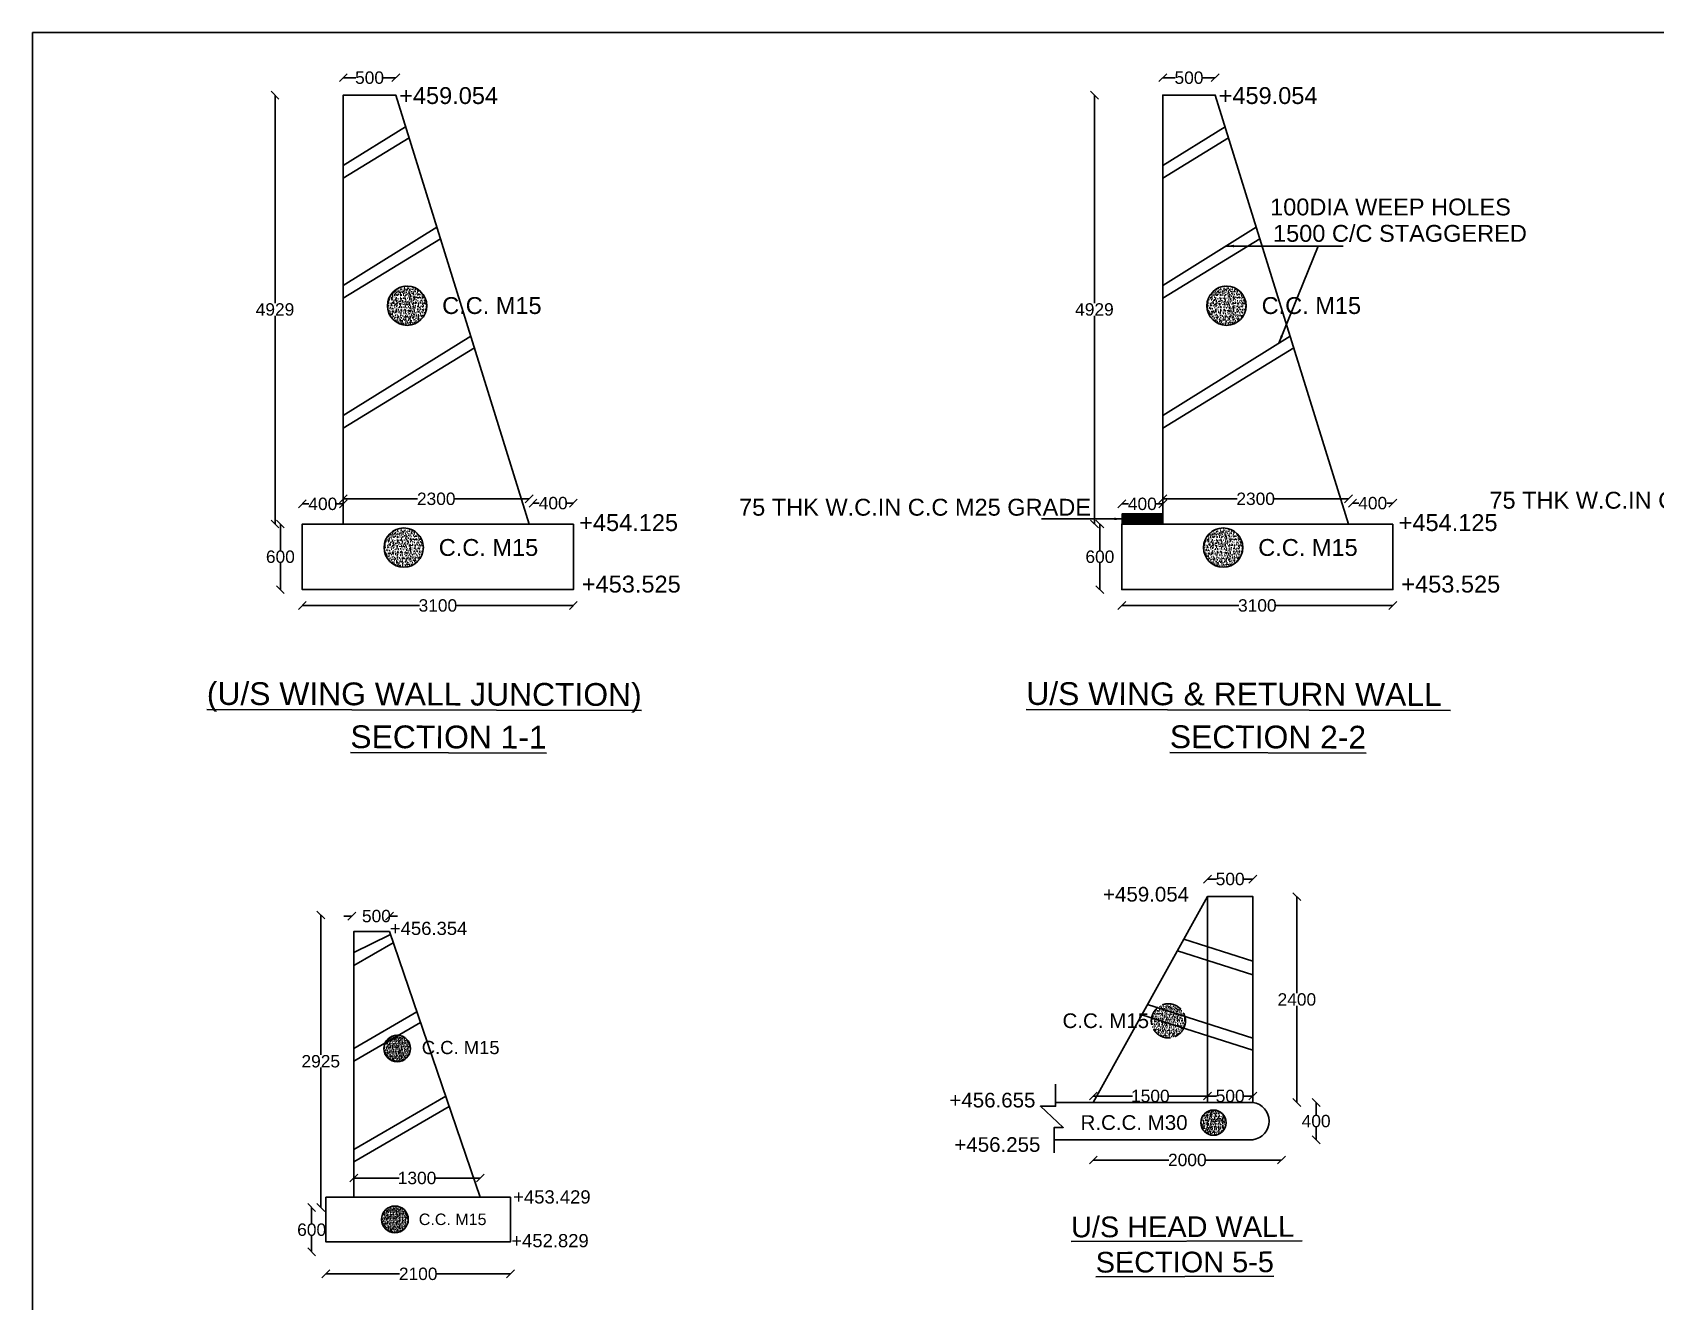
# Model space of a CAD drawing. Header units: millimetres. Extents: x 5124 to 6568637, y 2311 to 91879094.
# Drawn here: x 3634955 to 3654576, y 45946063 to 45961404 of the extents above; entities that cross this region are included whole.
import ezdxf

# ---------------------------------------------------------------- set-up
doc = ezdxf.new("R2010")
doc.units = ezdxf.units.MM
doc.header["$MEASUREMENT"] = 0
doc.linetypes.add('ACAD_ISO02W100', pattern=[15, 12, -3])
for name, color, linetype in [('DIMENSION', 7, 'Continuous'), ('DRAWING', 7, 'Continuous'), ('TEXT', 7, 'Continuous')]:
    doc.layers.add(name, color=color, linetype=linetype)
doc.styles.get("Standard").update_dxf_attribs({"font": 'arial.ttf', "height": 150})
doc.dimstyles.get("Standard").update_dxf_attribs({"dimtxt": 200, "dimasz": 110, "dimexe": 0.18, "dimexo": 0.0625, "dimgap": 0.09, "dimtad": 0, "dimtih": 1, "dimtoh": 1, "dimdec": 0, "dimzin": 0, "dimdsep": 46, "dimtxsty": 'Standard', "dimblk": 'OBLIQUE', "dimcen": 0.09, "dimse1": 1, "dimse2": 1, "dimadec": 0, "dimazin": 0, "dimtfac": 1, "dimtdec": 0, "dimtofl": 0, "dimtmove": 0, "dimatfit": 3, "dimfxl": 1, "dimtolj": 1, "dimtzin": 0, "dimarcsym": 0})

# ---------------------------------------------------------------- blocks, each defined once
blk = doc.blocks.new('_Oblique')
at = {"color": 0, "linetype": 'ByBlock', "lineweight": -2}
blk.add_line((-0.5, -0.5), (0.5, 0.5), dxfattribs=at)
blk = doc.blocks.new('*D62')
at = {"layer": 'Defpoints', "color": 0}
for p in [(3638713, 45960857), (3638713, 45960647), (3639347, 45960647)]:
    blk.add_point(p, dxfattribs=at)
at = {"layer": 'DIMENSION', "color": 0, "lineweight": -2}
for p, q in [((3638713, 45960857), (3638864, 45960857)), ((3639347, 45960857), (3639195, 45960857))]:
    blk.add_line(p, q, dxfattribs=at)
at = {"layer": 'DIMENSION', "color": 0, "lineweight": -2, "xscale": 95, "yscale": 95, "zscale": 95, "rotation": 180}
blk.add_blockref('_Oblique', (3638713, 45960857), dxfattribs=at)
at = {"layer": 'DIMENSION', "color": 0, "lineweight": -2, "xscale": 95, "yscale": 95, "zscale": 95}
blk.add_blockref('_Oblique', (3639347, 45960857), dxfattribs=at)
at = {"layer": 'DIMENSION', "color": 0, "insert": (3639030, 45960857), "char_height": 150, "attachment_point": 5}
blk.add_mtext('\\A1;500', dxfattribs=at)
blk = doc.blocks.new('*D63')
at = {"layer": 'Defpoints', "color": 0}
for p in [(3638713, 45955705), (3638217, 45955462), (3638713, 45955462)]:
    blk.add_point(p, dxfattribs=at)
at = {"layer": 'DIMENSION', "color": 0, "lineweight": -2}
for p, q in [((3638217, 45955705), (3638297, 45955705)), ((3638713, 45955705), (3638634, 45955705))]:
    blk.add_line(p, q, dxfattribs=at)
at = {"layer": 'DIMENSION', "color": 0, "lineweight": -2, "xscale": 95, "yscale": 95, "zscale": 95, "rotation": 180}
blk.add_blockref('_Oblique', (3638217, 45955705), dxfattribs=at)
at = {"layer": 'DIMENSION', "color": 0, "lineweight": -2, "xscale": 95, "yscale": 95, "zscale": 95}
blk.add_blockref('_Oblique', (3638713, 45955705), dxfattribs=at)
at = {"layer": 'DIMENSION', "color": 0, "insert": (3638465, 45955705), "char_height": 150, "attachment_point": 5}
blk.add_mtext('\\A1;400', dxfattribs=at)
blk = doc.blocks.new('*D64')
at = {"layer": 'Defpoints', "color": 0}
for p in [(3640959, 45955766), (3638713, 45955462), (3640959, 45955462)]:
    blk.add_point(p, dxfattribs=at)
at = {"layer": 'DIMENSION', "color": 0, "lineweight": -2}
for p, q in [((3638713, 45955766), (3639611, 45955766)), ((3640959, 45955766), (3640061, 45955766))]:
    blk.add_line(p, q, dxfattribs=at)
at = {"layer": 'DIMENSION', "color": 0, "lineweight": -2, "xscale": 95, "yscale": 95, "zscale": 95, "rotation": 180}
blk.add_blockref('_Oblique', (3638713, 45955766), dxfattribs=at)
at = {"layer": 'DIMENSION', "color": 0, "lineweight": -2, "xscale": 95, "yscale": 95, "zscale": 95}
blk.add_blockref('_Oblique', (3640959, 45955766), dxfattribs=at)
at = {"layer": 'DIMENSION', "color": 0, "insert": (3639836, 45955766), "char_height": 150, "attachment_point": 5}
blk.add_mtext('\\A1;2300', dxfattribs=at)
blk = doc.blocks.new('*D65')
at = {"layer": 'Defpoints', "color": 0}
for p in [(3641494, 45955714), (3641006, 45955462), (3641494, 45955462)]:
    blk.add_point(p, dxfattribs=at)
at = {"layer": 'DIMENSION', "color": 0, "lineweight": -2}
for p, q in [((3641006, 45955714), (3641082, 45955714)), ((3641494, 45955714), (3641419, 45955714))]:
    blk.add_line(p, q, dxfattribs=at)
at = {"layer": 'DIMENSION', "color": 0, "lineweight": -2, "xscale": 95, "yscale": 95, "zscale": 95, "rotation": 180}
blk.add_blockref('_Oblique', (3641006, 45955714), dxfattribs=at)
at = {"layer": 'DIMENSION', "color": 0, "lineweight": -2, "xscale": 95, "yscale": 95, "zscale": 95}
blk.add_blockref('_Oblique', (3641494, 45955714), dxfattribs=at)
at = {"layer": 'DIMENSION', "color": 0, "insert": (3641250, 45955714), "char_height": 150, "attachment_point": 5}
blk.add_mtext('\\A1;400', dxfattribs=at)
blk = doc.blocks.new('*D66')
at = {"layer": 'Defpoints', "color": 0}
for p in [(3638217, 45955462), (3637952, 45954669), (3638217, 45954669)]:
    blk.add_point(p, dxfattribs=at)
at = {"layer": 'DIMENSION', "color": 0, "lineweight": -2}
for p, q in [((3637952, 45955462), (3637952, 45955142)), ((3637952, 45954669), (3637952, 45954989))]:
    blk.add_line(p, q, dxfattribs=at)
at = {"layer": 'DIMENSION', "color": 0, "lineweight": -2, "xscale": 95, "yscale": 95, "zscale": 95}
for p, rotation in [((3637952, 45955462), 90), ((3637952, 45954669), 270)]:
    blk.add_blockref('_Oblique', p, dxfattribs=dict(at, rotation=rotation))
at = {"layer": 'DIMENSION', "color": 0, "insert": (3637952, 45955066), "char_height": 150, "attachment_point": 5}
blk.add_mtext('\\A1;600', dxfattribs=at)
blk = doc.blocks.new('*D67')
at = {"layer": 'Defpoints', "color": 0}
for p in [(3638217, 45954669), (3641494, 45954669), (3638217, 45954477)]:
    blk.add_point(p, dxfattribs=at)
at = {"layer": 'DIMENSION', "color": 0, "lineweight": -2}
for p, q in [((3638217, 45954477), (3639632, 45954477)), ((3641494, 45954477), (3640079, 45954477))]:
    blk.add_line(p, q, dxfattribs=at)
at = {"layer": 'DIMENSION', "color": 0, "lineweight": -2, "xscale": 95, "yscale": 95, "zscale": 95, "rotation": 180}
blk.add_blockref('_Oblique', (3638217, 45954477), dxfattribs=at)
at = {"layer": 'DIMENSION', "color": 0, "lineweight": -2, "xscale": 95, "yscale": 95, "zscale": 95}
blk.add_blockref('_Oblique', (3641494, 45954477), dxfattribs=at)
at = {"layer": 'DIMENSION', "color": 0, "insert": (3639856, 45954477), "char_height": 150, "attachment_point": 5}
blk.add_mtext('\\A1;3100', dxfattribs=at)
blk = doc.blocks.new('*D68')
at = {"layer": 'Defpoints', "color": 0}
for p in [(3637887, 45960647), (3638713, 45960647), (3638217, 45955462)]:
    blk.add_point(p, dxfattribs=at)
at = {"layer": 'DRAWING', "color": 0, "lineweight": -2}
for p, q in [((3637887, 45960647), (3637887, 45958131)), ((3637887, 45955462), (3637887, 45957978))]:
    blk.add_line(p, q, dxfattribs=at)
at = {"layer": 'DRAWING', "color": 0, "lineweight": -2, "xscale": 95, "yscale": 95, "zscale": 95}
for p, rotation in [((3637887, 45960647), 90), ((3637887, 45955462), 270)]:
    blk.add_blockref('_Oblique', p, dxfattribs=dict(at, rotation=rotation))
at = {"layer": 'DRAWING', "color": 0, "insert": (3637887, 45958055), "char_height": 150, "attachment_point": 5}
blk.add_mtext('\\A1;4929', dxfattribs=at)
blk = doc.blocks.new('*D70')
at = {"layer": 'Defpoints', "color": 0}
for p in [(3648620, 45960857), (3648620, 45960647), (3649253, 45960647)]:
    blk.add_point(p, dxfattribs=at)
at = {"layer": 'DIMENSION', "color": 0, "lineweight": -2}
for p, q in [((3648620, 45960857), (3648771, 45960857)), ((3649253, 45960857), (3649102, 45960857))]:
    blk.add_line(p, q, dxfattribs=at)
at = {"layer": 'DIMENSION', "color": 0, "lineweight": -2, "xscale": 95, "yscale": 95, "zscale": 95, "rotation": 180}
blk.add_blockref('_Oblique', (3648620, 45960857), dxfattribs=at)
at = {"layer": 'DIMENSION', "color": 0, "lineweight": -2, "xscale": 95, "yscale": 95, "zscale": 95}
blk.add_blockref('_Oblique', (3649253, 45960857), dxfattribs=at)
at = {"layer": 'DIMENSION', "color": 0, "insert": (3648936, 45960857), "char_height": 150, "attachment_point": 5}
blk.add_mtext('\\A1;500', dxfattribs=at)
blk = doc.blocks.new('*D71')
at = {"layer": 'Defpoints', "color": 0}
for p in [(3648620, 45955705), (3648124, 45955462), (3648620, 45955462)]:
    blk.add_point(p, dxfattribs=at)
at = {"layer": 'DIMENSION', "color": 0, "lineweight": -2}
for p, q in [((3648124, 45955705), (3648203, 45955705)), ((3648620, 45955705), (3648540, 45955705))]:
    blk.add_line(p, q, dxfattribs=at)
at = {"layer": 'DIMENSION', "color": 0, "lineweight": -2, "xscale": 95, "yscale": 95, "zscale": 95, "rotation": 180}
blk.add_blockref('_Oblique', (3648124, 45955705), dxfattribs=at)
at = {"layer": 'DIMENSION', "color": 0, "lineweight": -2, "xscale": 95, "yscale": 95, "zscale": 95}
blk.add_blockref('_Oblique', (3648620, 45955705), dxfattribs=at)
at = {"layer": 'DIMENSION', "color": 0, "insert": (3648372, 45955705), "char_height": 150, "attachment_point": 5}
blk.add_mtext('\\A1;400', dxfattribs=at)
blk = doc.blocks.new('*D72')
at = {"layer": 'Defpoints', "color": 0}
for p in [(3650865, 45955766), (3648620, 45955462), (3650865, 45955462)]:
    blk.add_point(p, dxfattribs=at)
at = {"layer": 'DIMENSION', "color": 0, "lineweight": -2}
for p, q in [((3648620, 45955766), (3649517, 45955766)), ((3650865, 45955766), (3649968, 45955766))]:
    blk.add_line(p, q, dxfattribs=at)
at = {"layer": 'DIMENSION', "color": 0, "lineweight": -2, "xscale": 95, "yscale": 95, "zscale": 95, "rotation": 180}
blk.add_blockref('_Oblique', (3648620, 45955766), dxfattribs=at)
at = {"layer": 'DIMENSION', "color": 0, "lineweight": -2, "xscale": 95, "yscale": 95, "zscale": 95}
blk.add_blockref('_Oblique', (3650865, 45955766), dxfattribs=at)
at = {"layer": 'DIMENSION', "color": 0, "insert": (3649742, 45955766), "char_height": 150, "attachment_point": 5}
blk.add_mtext('\\A1;2300', dxfattribs=at)
blk = doc.blocks.new('*D73')
at = {"layer": 'Defpoints', "color": 0}
for p in [(3651401, 45955714), (3650913, 45955462), (3651401, 45955462)]:
    blk.add_point(p, dxfattribs=at)
at = {"layer": 'DIMENSION', "color": 0, "lineweight": -2}
for p, q in [((3650913, 45955714), (3650988, 45955714)), ((3651401, 45955714), (3651326, 45955714))]:
    blk.add_line(p, q, dxfattribs=at)
at = {"layer": 'DIMENSION', "color": 0, "lineweight": -2, "xscale": 95, "yscale": 95, "zscale": 95, "rotation": 180}
blk.add_blockref('_Oblique', (3650913, 45955714), dxfattribs=at)
at = {"layer": 'DIMENSION', "color": 0, "lineweight": -2, "xscale": 95, "yscale": 95, "zscale": 95}
blk.add_blockref('_Oblique', (3651401, 45955714), dxfattribs=at)
at = {"layer": 'DIMENSION', "color": 0, "insert": (3651157, 45955714), "char_height": 150, "attachment_point": 5}
blk.add_mtext('\\A1;400', dxfattribs=at)
blk = doc.blocks.new('*D74')
at = {"layer": 'Defpoints', "color": 0}
for p in [(3648124, 45955462), (3647859, 45954669), (3648124, 45954669)]:
    blk.add_point(p, dxfattribs=at)
at = {"layer": 'DIMENSION', "color": 0, "lineweight": -2}
for p, q in [((3647859, 45955462), (3647859, 45955142)), ((3647859, 45954669), (3647859, 45954989))]:
    blk.add_line(p, q, dxfattribs=at)
at = {"layer": 'DIMENSION', "color": 0, "lineweight": -2, "xscale": 95, "yscale": 95, "zscale": 95}
for p, rotation in [((3647859, 45955462), 90), ((3647859, 45954669), 270)]:
    blk.add_blockref('_Oblique', p, dxfattribs=dict(at, rotation=rotation))
at = {"layer": 'DIMENSION', "color": 0, "insert": (3647859, 45955066), "char_height": 150, "attachment_point": 5}
blk.add_mtext('\\A1;600', dxfattribs=at)
blk = doc.blocks.new('*D75')
at = {"layer": 'Defpoints', "color": 0}
for p in [(3648124, 45954669), (3651401, 45954669), (3648124, 45954477)]:
    blk.add_point(p, dxfattribs=at)
at = {"layer": 'DIMENSION', "color": 0, "lineweight": -2}
for p, q in [((3648124, 45954477), (3649539, 45954477)), ((3651401, 45954477), (3649986, 45954477))]:
    blk.add_line(p, q, dxfattribs=at)
at = {"layer": 'DIMENSION', "color": 0, "lineweight": -2, "xscale": 95, "yscale": 95, "zscale": 95, "rotation": 180}
blk.add_blockref('_Oblique', (3648124, 45954477), dxfattribs=at)
at = {"layer": 'DIMENSION', "color": 0, "lineweight": -2, "xscale": 95, "yscale": 95, "zscale": 95}
blk.add_blockref('_Oblique', (3651401, 45954477), dxfattribs=at)
at = {"layer": 'DIMENSION', "color": 0, "insert": (3649762, 45954477), "char_height": 150, "attachment_point": 5}
blk.add_mtext('\\A1;3100', dxfattribs=at)
blk = doc.blocks.new('*D69')
at = {"layer": 'Defpoints', "color": 0}
for p in [(3647793, 45960647), (3648620, 45960647), (3648124, 45955462)]:
    blk.add_point(p, dxfattribs=at)
at = {"layer": 'DRAWING', "color": 0, "lineweight": -2}
for p, q in [((3647793, 45960647), (3647793, 45958131)), ((3647793, 45955462), (3647793, 45957978))]:
    blk.add_line(p, q, dxfattribs=at)
at = {"layer": 'DRAWING', "color": 0, "lineweight": -2, "xscale": 95, "yscale": 95, "zscale": 95}
for p, rotation in [((3647793, 45960647), 90), ((3647793, 45955462), 270)]:
    blk.add_blockref('_Oblique', p, dxfattribs=dict(at, rotation=rotation))
at = {"layer": 'DRAWING', "color": 0, "insert": (3647793, 45958055), "char_height": 150, "attachment_point": 5}
blk.add_mtext('\\A1;4929', dxfattribs=at)
blk = doc.blocks.new('*D84')
at = {"layer": 'Defpoints', "color": 0}
for p in [(3638839, 45947556), (3638839, 45947203), (3640369, 45947203)]:
    blk.add_point(p, dxfattribs=at)
at = {"layer": 'DIMENSION', "color": 0, "lineweight": -2}
for p, q in [((3638839, 45947556), (3639387, 45947556)), ((3640369, 45947556), (3639821, 45947556))]:
    blk.add_line(p, q, dxfattribs=at)
at = {"layer": 'DIMENSION', "color": 0, "lineweight": -2, "xscale": 95, "yscale": 95, "zscale": 95, "rotation": 180}
blk.add_blockref('_Oblique', (3638839, 45947556), dxfattribs=at)
at = {"layer": 'DIMENSION', "color": 0, "lineweight": -2, "xscale": 95, "yscale": 95, "zscale": 95}
blk.add_blockref('_Oblique', (3640369, 45947556), dxfattribs=at)
at = {"layer": 'DIMENSION', "color": 0, "insert": (3639604, 45947556), "char_height": 150, "attachment_point": 5}
blk.add_mtext('\\A1;1300', dxfattribs=at)
blk = doc.blocks.new('*D85')
at = {"layer": 'Defpoints', "color": 0}
for p in [(3638502, 45947199), (3638330, 45946663), (3638502, 45946663)]:
    blk.add_point(p, dxfattribs=at)
at = {"layer": 'DIMENSION', "color": 0, "lineweight": -2}
for p, q in [((3638330, 45947199), (3638330, 45947008)), ((3638330, 45946663), (3638330, 45946855))]:
    blk.add_line(p, q, dxfattribs=at)
at = {"layer": 'DIMENSION', "color": 0, "lineweight": -2, "xscale": 95, "yscale": 95, "zscale": 95}
for p, rotation in [((3638330, 45947199), 90), ((3638330, 45946663), 270)]:
    blk.add_blockref('_Oblique', p, dxfattribs=dict(at, rotation=rotation))
at = {"layer": 'DIMENSION', "color": 0, "insert": (3638330, 45946931), "char_height": 150, "attachment_point": 5}
blk.add_mtext('\\A1;600', dxfattribs=at)
blk = doc.blocks.new('*D86')
at = {"layer": 'Defpoints', "color": 0}
for p in [(3638502, 45946663), (3640734, 45946663), (3638502, 45946397)]:
    blk.add_point(p, dxfattribs=at)
at = {"layer": 'DIMENSION', "color": 0, "lineweight": -2}
for p, q in [((3638502, 45946397), (3639393, 45946397)), ((3640734, 45946397), (3639843, 45946397))]:
    blk.add_line(p, q, dxfattribs=at)
at = {"layer": 'DIMENSION', "color": 0, "lineweight": -2, "xscale": 95, "yscale": 95, "zscale": 95, "rotation": 180}
blk.add_blockref('_Oblique', (3638502, 45946397), dxfattribs=at)
at = {"layer": 'DIMENSION', "color": 0, "lineweight": -2, "xscale": 95, "yscale": 95, "zscale": 95}
blk.add_blockref('_Oblique', (3640734, 45946397), dxfattribs=at)
at = {"layer": 'DIMENSION', "color": 0, "insert": (3639618, 45946397), "char_height": 150, "attachment_point": 5}
blk.add_mtext('\\A1;2100', dxfattribs=at)
blk = doc.blocks.new('*D87')
at = {"layer": 'Defpoints', "color": 0}
for p in [(3638440, 45950735), (3638839, 45950735), (3638502, 45947199)]:
    blk.add_point(p, dxfattribs=at)
at = {"layer": 'DIMENSION', "color": 0, "lineweight": -2}
for p, q in [((3638440, 45950735), (3638440, 45949044)), ((3638440, 45947199), (3638440, 45948891))]:
    blk.add_line(p, q, dxfattribs=at)
at = {"layer": 'DIMENSION', "color": 0, "lineweight": -2, "xscale": 95, "yscale": 95, "zscale": 95}
for p, rotation in [((3638440, 45950735), 90), ((3638440, 45947199), 270)]:
    blk.add_blockref('_Oblique', p, dxfattribs=dict(at, rotation=rotation))
at = {"layer": 'DIMENSION', "color": 0, "insert": (3638440, 45948967), "char_height": 150, "attachment_point": 5}
blk.add_mtext('\\A1;2925', dxfattribs=at)
blk = doc.blocks.new('*D88')
at = {"layer": 'Defpoints', "color": 0}
for p in [(3638815, 45950735), (3638815, 45950722), (3639271, 45950735)]:
    blk.add_point(p, dxfattribs=at)
at = {"layer": 'DIMENSION', "color": 0, "lineweight": -2}
for p, q in [((3638815, 45950722), (3638720, 45950722)), ((3639271, 45950722), (3639366, 45950722))]:
    blk.add_line(p, q, dxfattribs=at)
at = {"layer": 'DIMENSION', "color": 0, "lineweight": -2, "xscale": 95, "yscale": 95, "zscale": 95}
blk.add_blockref('_Oblique', (3638815, 45950722), dxfattribs=at)
at = {"layer": 'DIMENSION', "color": 0, "lineweight": -2, "xscale": 95, "yscale": 95, "zscale": 95, "rotation": 180}
blk.add_blockref('_Oblique', (3639271, 45950722), dxfattribs=at)
at = {"layer": 'DIMENSION', "color": 0, "insert": (3639113, 45950722), "char_height": 150, "attachment_point": 5}
blk.add_mtext('\\A1;500', dxfattribs=at)
blk = doc.blocks.new('*D89')
at = {"layer": 'Defpoints', "color": 0}
for p in [(3649159, 45948470), (3649708, 45948547), (3649708, 45948470)]:
    blk.add_point(p, dxfattribs=at)
at = {"layer": 'DIMENSION', "color": 0, "lineweight": -2}
for p, q in [((3649159, 45948547), (3649268, 45948547)), ((3649708, 45948547), (3649599, 45948547))]:
    blk.add_line(p, q, dxfattribs=at)
at = {"layer": 'DIMENSION', "color": 0, "lineweight": -2, "xscale": 95, "yscale": 95, "zscale": 95, "rotation": 180}
blk.add_blockref('_Oblique', (3649159, 45948547), dxfattribs=at)
at = {"layer": 'DIMENSION', "color": 0, "lineweight": -2, "xscale": 95, "yscale": 95, "zscale": 95}
blk.add_blockref('_Oblique', (3649708, 45948547), dxfattribs=at)
at = {"layer": 'DIMENSION', "color": 0, "insert": (3649434, 45948547), "char_height": 150, "attachment_point": 5}
blk.add_mtext('\\A1;500', dxfattribs=at)
blk = doc.blocks.new('*D90')
at = {"layer": 'Defpoints', "color": 0}
for p in [(3647779, 45948470), (3650054, 45948470), (3650054, 45947774)]:
    blk.add_point(p, dxfattribs=at)
at = {"layer": 'DIMENSION', "color": 0, "lineweight": -2}
for p, q in [((3647779, 45947774), (3648691, 45947774)), ((3650054, 45947774), (3649141, 45947774))]:
    blk.add_line(p, q, dxfattribs=at)
at = {"layer": 'DIMENSION', "color": 0, "lineweight": -2, "xscale": 95, "yscale": 95, "zscale": 95, "rotation": 180}
blk.add_blockref('_Oblique', (3647779, 45947774), dxfattribs=at)
at = {"layer": 'DIMENSION', "color": 0, "lineweight": -2, "xscale": 95, "yscale": 95, "zscale": 95}
blk.add_blockref('_Oblique', (3650054, 45947774), dxfattribs=at)
at = {"layer": 'DIMENSION', "color": 0, "insert": (3648916, 45947774), "char_height": 150, "attachment_point": 5}
blk.add_mtext('\\A1;2000', dxfattribs=at)
blk = doc.blocks.new('*D91')
at = {"layer": 'Defpoints', "color": 0}
for p in [(3650054, 45948470), (3650054, 45948019), (3650473, 45948019)]:
    blk.add_point(p, dxfattribs=at)
at = {"layer": 'DIMENSION', "color": 0, "lineweight": -2}
for p, q in [((3650473, 45948470), (3650473, 45948321)), ((3650473, 45948019), (3650473, 45948168))]:
    blk.add_line(p, q, dxfattribs=at)
at = {"layer": 'DIMENSION', "color": 0, "lineweight": -2, "xscale": 95, "yscale": 95, "zscale": 95}
for p, rotation in [((3650473, 45948470), 90), ((3650473, 45948019), 270)]:
    blk.add_blockref('_Oblique', p, dxfattribs=dict(at, rotation=rotation))
at = {"layer": 'DIMENSION', "color": 0, "insert": (3650473, 45948244), "char_height": 150, "attachment_point": 5}
blk.add_mtext('\\A1;400', dxfattribs=at)
blk = doc.blocks.new('*D92')
at = {"layer": 'Defpoints', "color": 0}
for p in [(3649708, 45950958), (3650240, 45950958), (3650054, 45948470)]:
    blk.add_point(p, dxfattribs=at)
at = {"layer": 'DIMENSION', "color": 0, "lineweight": -2}
for p, q in [((3650240, 45950958), (3650240, 45949791)), ((3650240, 45948470), (3650240, 45949637))]:
    blk.add_line(p, q, dxfattribs=at)
at = {"layer": 'DIMENSION', "color": 0, "lineweight": -2, "xscale": 95, "yscale": 95, "zscale": 95}
for p, rotation in [((3650240, 45950958), 90), ((3650240, 45948470), 270)]:
    blk.add_blockref('_Oblique', p, dxfattribs=dict(at, rotation=rotation))
at = {"layer": 'DIMENSION', "color": 0, "insert": (3650240, 45949714), "char_height": 150, "attachment_point": 5}
blk.add_mtext('\\A1;2400', dxfattribs=at)
blk = doc.blocks.new('*D93')
at = {"layer": 'Defpoints', "color": 0}
for p in [(3649159, 45951170), (3649159, 45950958), (3649708, 45950958)]:
    blk.add_point(p, dxfattribs=at)
at = {"layer": 'DIMENSION', "color": 0, "lineweight": -2}
for p, q in [((3649159, 45951170), (3649268, 45951170)), ((3649708, 45951170), (3649599, 45951170))]:
    blk.add_line(p, q, dxfattribs=at)
at = {"layer": 'DIMENSION', "color": 0, "lineweight": -2, "xscale": 95, "yscale": 95, "zscale": 95, "rotation": 180}
blk.add_blockref('_Oblique', (3649159, 45951170), dxfattribs=at)
at = {"layer": 'DIMENSION', "color": 0, "lineweight": -2, "xscale": 95, "yscale": 95, "zscale": 95}
blk.add_blockref('_Oblique', (3649708, 45951170), dxfattribs=at)
at = {"layer": 'DIMENSION', "color": 0, "insert": (3649434, 45951170), "char_height": 150, "attachment_point": 5}
blk.add_mtext('\\A1;500', dxfattribs=at)
blk = doc.blocks.new('*D94')
at = {"layer": 'Defpoints', "color": 0}
for p in [(3647779, 45948470), (3649159, 45948547), (3649159, 45948470)]:
    blk.add_point(p, dxfattribs=at)
at = {"layer": 'DRAWING', "color": 0, "lineweight": -2}
for p, q in [((3647779, 45948547), (3648252, 45948547)), ((3649159, 45948547), (3648686, 45948547))]:
    blk.add_line(p, q, dxfattribs=at)
at = {"layer": 'DRAWING', "color": 0, "lineweight": -2, "xscale": 95, "yscale": 95, "zscale": 95, "rotation": 180}
blk.add_blockref('_Oblique', (3647779, 45948547), dxfattribs=at)
at = {"layer": 'DRAWING', "color": 0, "lineweight": -2, "xscale": 95, "yscale": 95, "zscale": 95}
blk.add_blockref('_Oblique', (3649159, 45948547), dxfattribs=at)
at = {"layer": 'DRAWING', "color": 0, "insert": (3648469, 45948547), "char_height": 150, "attachment_point": 5}
blk.add_mtext('\\A1;1500', dxfattribs=at)

msp = doc.modelspace()

# ---------------------------------------------------------------- hatches: boundary and pattern name
at = {"layer": 'DRAWING'}
h = msp.add_hatch(dxfattribs=at)
h.set_pattern_fill('AR-CONC,_O', color=256, scale=10.190159)
h.set_pattern_definition([(130, (7139563.56, -876596.283), (-73.08995392, -6.39454241), [7.64261934, -84.06881275]), (185, (7139563.56, -876596.28), (14.13898168, 76.64957532), [6.11409547, -67.2550502]), (79.5486, (7139557.47, -876596.816), (-58.95102653, 70.25498638), [6.49522679, -71.44749688]), (133.8158, (7139563.56, -876575.9), (-108.75356107, -16.86665094), [11.463929, -126.10321913]), (83.3644, (7139554.5, -876577.31), (-95.24361695, 99.26416108), [9.74284048, -107.1712282]), (188.8158, (7139563.56, -876575.9), (-95.24353946, 99.26423547), [9.1711432, -100.8825753]), (159, (7139553.37, -876581), (-60.82577842, -41.02750561), [7.64261934, -84.06881275]), (214, (7139553.37, -876581), (-24.79421949, 73.89394346), [6.11409547, -67.2550502]), (108.5486, (7139548.3, -876584.42), (-85.62002283, 32.86637083), [6.49522679, -71.44749688]), (142.5, (7139563.56, -876596.283), (-1.239108606, 33.922413411), [0, -66.439837473, 0, -68.274066115, 0, -67.50980418]), (172.5, (7139563.56, -876596.283), (-26.807204466, 40.191181035), [0, -38.926407844, 0, -64.911313605, 0, -25.730151782]), (212.5, (7139586.285, -876596.283), (-54.397355673, -2.29837732), [0, -25.475397804, 0, -79.48324115, 0, -105.46814691]), (222.5, (7139596.475, -876596.283), (-59.42759863, 10.20085699), [0, -33.118017145, 0, -52.78502425, 0, -74.897669544])])
h.paths.add_polyline_path([(3639246.3, 45958101.3, 1), (3639721.2, 45958101.3, 1)])
h = msp.add_hatch(dxfattribs=at)
h.set_pattern_fill('AR-CONC,_O', color=256, scale=10.190159)
h.set_pattern_definition([(130, (7149470.2, -876596.283), (-73.08995392, -6.39454241), [7.64261934, -84.06881275]), (185, (7149470.2, -876596.28), (14.13898168, 76.64957532), [6.11409547, -67.2550502]), (79.5486, (7149464.11, -876596.816), (-58.95102653, 70.25498638), [6.49522679, -71.44749688]), (133.8158, (7149470.2, -876575.9), (-108.75356107, -16.86665094), [11.463929, -126.10321913]), (83.3644, (7149461.14, -876577.31), (-95.24361695, 99.26416108), [9.74284048, -107.1712282]), (188.8158, (7149470.2, -876575.9), (-95.24353946, 99.26423547), [9.1711432, -100.8825753]), (159, (7149460.01, -876581), (-60.82577842, -41.02750561), [7.64261934, -84.06881275]), (214, (7149460.01, -876581), (-24.79421949, 73.89394346), [6.11409547, -67.2550502]), (108.5486, (7149454.944, -876584.42), (-85.62002283, 32.86637083), [6.49522679, -71.44749688]), (142.5, (7149470.203, -876596.283), (-1.239108606, 33.922413411), [0, -66.439837473, 0, -68.274066115, 0, -67.50980418]), (172.5, (7149470.203, -876596.283), (-26.807204466, 40.191181035), [0, -38.926407844, 0, -64.911313605, 0, -25.730151782]), (212.5, (7149492.927, -876596.283), (-54.397355673, -2.29837732), [0, -25.475397804, 0, -79.48324115, 0, -105.46814691]), (222.5, (7149503.117, -876596.283), (-59.42759863, 10.20085699), [0, -33.118017145, 0, -52.78502425, 0, -74.897669544])])
h.paths.add_polyline_path([(3649153, 45958101.3, 1), (3649627.9, 45958101.3, 1)])
h = msp.add_hatch(dxfattribs=at)
h.set_pattern_fill('ANSI31', color=256, style=0)
h.set_pattern_definition([(45, (0, 0), (-0.08838834764832, 0.08838834764832), [])])
h.paths.add_polyline_path([(3648619.6, 45955586), (3648128.5, 45955586), (3648128.5, 45955462.1), (3648619.6, 45955462.1)])
h = msp.add_hatch(dxfattribs=at)
h.set_pattern_fill('AR-CONC,_O', color=256, scale=10.190159)
h.set_pattern_definition([(130, (7139522.64, -879520.56), (-73.08995392, -6.39454241), [7.64261934, -84.06881275]), (185, (7139522.64, -879520.56), (14.13898168, 76.64957532), [6.11409547, -67.2550502]), (79.5486, (7139516.55, -879521.095), (-58.95102653, 70.25498638), [6.49522679, -71.44749688]), (133.8158, (7139522.64, -879500.18), (-108.75356107, -16.86665094), [11.463929, -126.10321913]), (83.3644, (7139513.58, -879501.59), (-95.24361695, 99.26416108), [9.74284048, -107.1712282]), (188.8158, (7139522.64, -879500.18), (-95.24353946, 99.26423547), [9.1711432, -100.8825753]), (159, (7139512.45, -879505.28), (-60.82577842, -41.02750561), [7.64261934, -84.06881275]), (214, (7139512.45, -879505.28), (-24.79421949, 73.89394346), [6.11409547, -67.2550502]), (108.5486, (7139507.38, -879508.696), (-85.62002283, 32.86637083), [6.49522679, -71.44749688]), (142.5, (7139522.64, -879520.563), (-1.239108606, 33.922413411), [0, -66.439837473, 0, -68.274066115, 0, -67.50980418]), (172.5, (7139522.64, -879520.563), (-26.807204466, 40.191181035), [0, -38.926407844, 0, -64.911313605, 0, -25.730151782]), (212.5, (7139545.363, -879520.563), (-54.397355673, -2.29837732), [0, -25.475397804, 0, -79.48324115, 0, -105.46814691]), (222.5, (7139555.553, -879520.563), (-59.42759863, 10.20085699), [0, -33.118017145, 0, -52.78502425, 0, -74.897669544])])
h.paths.add_polyline_path([(3639205.4, 45955177, 1), (3639680.3, 45955177, 1)])
h = msp.add_hatch(dxfattribs=at)
h.set_pattern_fill('AR-CONC,_O', color=256, scale=10.190159)
h.set_pattern_definition([(130, (7149429.28, -879520.56), (-73.08995392, -6.39454241), [7.64261934, -84.06881275]), (185, (7149429.28, -879520.56), (14.13898168, 76.64957532), [6.11409547, -67.2550502]), (79.5486, (7149423.19, -879521.095), (-58.95102653, 70.25498638), [6.49522679, -71.44749688]), (133.8158, (7149429.28, -879500.18), (-108.75356107, -16.86665094), [11.463929, -126.10321913]), (83.3644, (7149420.22, -879501.59), (-95.24361695, 99.26416108), [9.74284048, -107.1712282]), (188.8158, (7149429.28, -879500.18), (-95.24353946, 99.26423547), [9.1711432, -100.8825753]), (159, (7149419.09, -879505.28), (-60.82577842, -41.02750561), [7.64261934, -84.06881275]), (214, (7149419.09, -879505.28), (-24.79421949, 73.89394346), [6.11409547, -67.2550502]), (108.5486, (7149414.02, -879508.696), (-85.62002283, 32.86637083), [6.49522679, -71.44749688]), (142.5, (7149429.28, -879520.563), (-1.239108606, 33.922413411), [0, -66.439837473, 0, -68.274066115, 0, -67.50980418]), (172.5, (7149429.28, -879520.563), (-26.807204466, 40.191181035), [0, -38.926407844, 0, -64.911313605, 0, -25.730151782]), (212.5, (7149452.005, -879520.563), (-54.397355673, -2.29837732), [0, -25.475397804, 0, -79.48324115, 0, -105.46814691]), (222.5, (7149462.195, -879520.563), (-59.42759863, 10.20085699), [0, -33.118017145, 0, -52.78502425, 0, -74.897669544])])
h.paths.add_polyline_path([(3649112, 45955177, 1), (3649587, 45955177, 1)])
at = {"layer": 'DRAWING', "linetype": 'ACAD_ISO02W100', "ltscale": 20}
h = msp.add_hatch(dxfattribs=at)
h.set_pattern_fill('AR-CONC,_O', color=256, scale=8.865228)
h.set_pattern_definition([(50, (603689.945, 5204235.507), (63.58675242, -5.563120005), [6.6489212, -73.13813316]), (355, (603689.945, 5204235.507), (-12.30062244, 66.68354962), [5.31913696, -58.51050653]), (100.4514, (603695.244, 5204235.043), (51.286177205, 61.12038913), [5.65071334, -62.15784867]), (46.1842, (603689.945, 5204253.24), (94.61335506, -14.67363844), [9.9733818, -109.70719974]), (96.6356, (603697.83, 5204252.01), (82.85998232, 86.3577728), [8.47607027, -93.2367581]), (351.1842, (603689.95, 5204253.24), (82.85991491, 86.35783751), [7.97870544, -87.7657598]), (21, (603698.81, 5204248.805), (52.91717268, -35.69308368), [6.6489212, -73.13813316]), (326, (603698.81, 5204248.805), (21.57045957, 64.28620673), [5.31913696, -58.51050653]), (71.4514, (603703.22, 5204245.83), (74.48765393, 28.59306475), [5.65071334, -62.15784867]), (37.5, (603689.945, 5204235.507), (1.07799893, 29.511800012), [0, -57.801288267, 0, -59.397029354, 0, -58.732137234]), (7.5, (603689.945, 5204235.507), (23.321714981, 34.96549855), [0, -33.86517196, 0, -56.471504027, 0, -22.38470136]), (327.5, (603670.176, 5204235.507), (47.324577479, -1.999540863), [0, -22.163070654, 0, -69.148780442, 0, -91.75511251]), (317.5, (603661.31, 5204235.507), (51.700785103, 8.874535185), [0, -28.81199185, 0, -45.921882396, 0, -65.159427724])])
h.paths.add_polyline_path([(3648480.6, 45949456.4, 1), (3648893.8, 45949456.4, 1)])
at = {"layer": 'DRAWING'}
h = msp.add_hatch(dxfattribs=at)
h.set_pattern_fill('AR-CONC,_O', color=256, scale=6.940916)
h.set_pattern_definition([(130, (6023405.7, 14048176.03), (-49.78442946, -4.35557321), [5.20568728, -57.262560086]), (185, (6023405.7, 14048176.03), (9.63061403, 52.20902697), [4.164549824, -45.81004807]), (79.5486, (6023401.55, 14048175.666), (-40.1538524, 47.853422064), [4.424153285, -48.66568766]), (133.8158, (6023405.7, 14048189.91), (-74.0763087, -11.48853637), [7.80853092, -85.89384013]), (83.3644, (6023399.53, 14048188.954), (-64.87415677, 67.6127068), [6.63623014, -72.99851982]), (188.8158, (6023405.7, 14048189.91), (-64.874104, 67.61275747), [6.24682474, -68.7150721]), (159, (6023398.76, 14048186.44), (-41.43081932, -27.945440507), [5.20568728, -57.262560086]), (214, (6023398.76, 14048186.44), (-16.88831371, 50.33205821), [4.164549824, -45.81004807]), (108.5486, (6023395.307, 14048184.11), (-58.319150005, 22.38657206), [4.424153285, -48.66568766]), (142.5, (6023405.701, 14048176.03), (-0.844005389, 23.105884009), [0, -45.254774759, 0, -46.504139706, 0, -45.983570978]), (172.5, (6023405.7, 14048176.03), (-18.2594366, 27.375787091), [0, -26.514300549, 0, -44.213637302, 0, -17.525813844]), (212.5, (6023421.18, 14048176.03), (-37.05216888, -1.565514785), [0, -17.352290935, 0, -54.139147717, 0, -71.83848447]), (222.5, (6023428.12, 14048176.03), (-40.47846432, 6.94820311), [0, -22.557978216, 0, -35.953946817, 0, -51.01573535])])
h.paths.add_polyline_path([(3639202.6, 45949122.4, 1), (3639526.1, 45949122.4, 1)])
h = msp.add_hatch(dxfattribs=at)
h.set_pattern_fill('AR-CONC,_O', color=256, scale=8.865228)
h.set_pattern_definition([(50, (604234.65, 5203004.37), (63.58675242, -5.563120005), [6.6489212, -73.13813316]), (355, (604234.65, 5203004.37), (-12.30062244, 66.68354962), [5.31913696, -58.51050653]), (100.4514, (604239.95, 5203003.907), (51.286177205, 61.12038913), [5.65071334, -62.15784867]), (46.1842, (604234.65, 5203022.1), (94.61335506, -14.67363844), [9.9733818, -109.70719974]), (96.6356, (604242.54, 5203020.88), (82.85998232, 86.3577728), [8.47607027, -93.2367581]), (351.1842, (604234.65, 5203022.1), (82.85991491, 86.35783751), [7.97870544, -87.7657598]), (21, (604243.52, 5203017.67), (52.91717268, -35.69308368), [6.6489212, -73.13813316]), (326, (604243.52, 5203017.67), (21.57045957, 64.28620673), [5.31913696, -58.51050653]), (71.4514, (604247.93, 5203014.694), (74.48765393, 28.59306475), [5.65071334, -62.15784867]), (37.5, (604234.652, 5203004.37), (1.07799893, 29.511800012), [0, -57.801288267, 0, -59.397029354, 0, -58.732137234]), (7.5, (604234.652, 5203004.37), (23.321714981, 34.96549855), [0, -33.86517196, 0, -56.471504027, 0, -22.38470136]), (327.5, (604214.883, 5203004.37), (47.324577479, -1.999540863), [0, -22.163070654, 0, -69.148780442, 0, -91.75511251]), (317.5, (604206.018, 5203004.37), (51.700785103, 8.874535185), [0, -28.81199185, 0, -45.921882396, 0, -65.159427724])])
h.paths.add_polyline_path([(3649079, 45948225.3, 1), (3649384.8, 45948225.3, 1)])
h = msp.add_hatch(dxfattribs=at)
h.set_pattern_fill('AR-CONC,_O', color=256, scale=6.940916)
h.set_pattern_definition([(130, (6023377.827, 14046109.48), (-49.78442946, -4.35557321), [5.20568728, -57.262560086]), (185, (6023377.827, 14046109.48), (9.63061403, 52.20902697), [4.164549824, -45.81004807]), (79.5486, (6023373.68, 14046109.116), (-40.1538524, 47.853422064), [4.424153285, -48.66568766]), (133.8158, (6023377.83, 14046123.36), (-74.0763087, -11.48853637), [7.80853092, -85.89384013]), (83.3644, (6023371.654, 14046122.4), (-64.87415677, 67.6127068), [6.63623014, -72.99851982]), (188.8158, (6023377.83, 14046123.36), (-64.874104, 67.61275747), [6.24682474, -68.7150721]), (159, (6023370.886, 14046119.89), (-41.43081932, -27.945440507), [5.20568728, -57.262560086]), (214, (6023370.886, 14046119.89), (-16.88831371, 50.33205821), [4.164549824, -45.81004807]), (108.5486, (6023367.434, 14046117.56), (-58.319150005, 22.38657206), [4.424153285, -48.66568766]), (142.5, (6023377.827, 14046109.478), (-0.844005389, 23.105884009), [0, -45.254774759, 0, -46.504139706, 0, -45.983570978]), (172.5, (6023377.827, 14046109.478), (-18.2594366, 27.375787091), [0, -26.514300549, 0, -44.213637302, 0, -17.525813844]), (212.5, (6023393.306, 14046109.478), (-37.05216888, -1.565514785), [0, -17.352290935, 0, -54.139147717, 0, -71.83848447]), (222.5, (6023400.247, 14046109.48), (-40.47846432, 6.94820311), [0, -22.557978216, 0, -35.953946817, 0, -51.01573535])])
h.paths.add_polyline_path([(3639174.7, 45947055.8, 1), (3639498.2, 45947055.8, 1)])

# ---------------------------------------------------------------- linework, layer by layer
for points in [[(3634954.9, 45961404.3), (3674557.7, 45961404.3), (3674557.7, 45935586.7), (3634954.9, 45935586.7)], [(3638713, 45955462.1), (3640958.7, 45955462.1), (3639346.7, 45960647.4), (3638713, 45960647.4)], [(3648619.6, 45955462.1), (3650865.3, 45955462.1), (3649253.3, 45960647.4), (3648619.6, 45960647.4)], [(3648619.6, 45955462.1), (3648128.5, 45955462.1), (3648128.5, 45955586), (3648619.6, 45955586)], [(3641494.2, 45955462.1), (3638217.2, 45955462.1), (3638217.2, 45954669.3), (3641494.2, 45954669.3)], [(3651400.8, 45955462.1), (3648123.9, 45955462.1), (3648123.9, 45954669.3), (3651400.8, 45954669.3)], [(3649708.3, 45948469.8), (3647779, 45948469.8), (3649159.2, 45950958.4), (3649708.3, 45950958.4)], [(3638839.3, 45947324.7), (3640368.9, 45947324.7), (3639270.9, 45950536.1), (3638839.3, 45950536.1)], [(3640733.7, 45947324.7), (3638501.6, 45947324.7), (3638501.6, 45946784.7), (3640733.7, 45946784.7)]]:
    msp.add_lwpolyline(points, close=True, dxfattribs=at)
for points in [[(3639465.4, 45960265.5), (3638713, 45959797.4)], [(3649372.1, 45960265.5), (3648619.6, 45959797.4)], [(3639507.5, 45960130), (3638713, 45959644.3)], [(3649414.2, 45960130), (3648619.6, 45959644.3)], [(3639843.2, 45959050.2), (3638713, 45958347)], [(3649749.8, 45959050.2), (3648619.6, 45958347)], [(3639886.4, 45958911.3), (3638713, 45958194)], [(3649793, 45958911.3), (3648619.6, 45958194)], [(3640252.6, 45957733.1), (3638713, 45956775.3)], [(3650159.3, 45957733.1), (3648619.6, 45956775.3)], [(3640297, 45957590.5), (3638713, 45956622.3)], [(3650203.6, 45957590.5), (3648619.6, 45956622.3)], [(3649159.2, 45950958.4), (3649159.2, 45948469.8)], [(3638839.3, 45950536.1), (3639270.9, 45950536.1)], [(3638839.3, 45950282.4), (3639276.1, 45950494.5)], [(3638839.3, 45950124.3), (3639317.1, 45950401.2)], [(3649708.3, 45950178.8), (3648874.4, 45950444.8)], [(3649708.3, 45950011.3), (3648795.4, 45950302.4)], [(3649708.3, 45949248.1), (3648435.7, 45949653.9)], [(3638839.3, 45949121.3), (3639603.3, 45949564)], [(3638839.3, 45948969.6), (3639646.6, 45949437.4)], [(3649708.3, 45949102.3), (3648367, 45949530)], [(3647322.7, 45948689.7), (3647322.7, 45948423.7), (3647140.2, 45948423.7), (3647415.8, 45948168.3), (3647307.8, 45948168.3), (3647307.8, 45947859.6)], [(3638839.3, 45947902.5), (3639951.1, 45948546.8)], [(3638839.3, 45947750.8), (3639994.4, 45948420.1)], [(3647327.6, 45948469.8), (3649708.3, 45948469.8)], [(3647307.8, 45948018.7), (3649708.3, 45948018.7)]]:
    msp.add_lwpolyline(points, dxfattribs=at)
for centre, radius in [((3639483.8, 45958101.3), 237.5), ((3649390.4, 45958101.3), 237.5), ((3639442.9, 45955177), 237.5), ((3649349.5, 45955177), 237.5), ((3639364.3, 45949122.4), 161.7), ((3649231.9, 45948225.3), 152.9), ((3639336.4, 45947055.8), 161.7)]:
    msp.add_circle(centre, radius, dxfattribs=at)
at = {"layer": 'DRAWING', "linetype": 'ACAD_ISO02W100', "ltscale": 20}
msp.add_circle((3648687.2, 45949456.4), 206.6, dxfattribs=at)
at = {"layer": 'DRAWING'}
msp.add_arc((3649677.2, 45948244.2), 227.7, 277.85683, 82.14317, dxfattribs=at)

# ---------------------------------------------------------------- texts
at = {"layer": 'TEXT'}
for s, height, p in [('+459.054', 203.8, (3639387.8, 45960539.4)), ('+459.054', 203.8, (3649294.5, 45960539.4)), ('100DIA WEEP HOLES', 203.803, (3649916.7, 45959192.9)), ('1500 C/C STAGGERED', 203.803, (3649951.8, 45958873.9)), (' C.C. M15  ', 203.803, (3639828.5, 45958001.1)), (' C.C. M15  ', 203.803, (3649735.2, 45958001.1)), ('75 THK W.C.IN C.C M25 GRADE', 203.803, (3643496.7, 45955563.2)), ('75 THK W.C.IN C.C M25 GRADE', 203.803, (3652567.9, 45955647.8)), ('+454.125', 203.8, (3641564.2, 45955377.6)), ('+454.125', 203.8, (3651470.8, 45955377.6)), (' C.C. M15  ', 203.803, (3639787.6, 45955076.8)), (' C.C. M15  ', 203.803, (3649694.3, 45955076.8)), ('+453.525', 203.8, (3641596.4, 45954634.1)), ('+453.525', 203.8, (3651503.1, 45954634.1)), ('+459.054', 177.3, (3647897.4, 45950898.3)), ('+456.354', 159.57, (3639276.1, 45950494.5)), (' C.C. M15  ', 177.305, (3647338.8, 45949369.2)), (' C.C. M15  ', 159.565, (3639599.1, 45949054.1)), ('+456.655', 177.3, (3646039.7, 45948409.2)), (' R.C.C. M30', 177.305, (3647556.6, 45948138.1)), ('+456.255', 177.3, (3646099.9, 45947872.8)), ('+453.429', 159.57, (3640766.5, 45947248.1)), (' C.C. M15  ', 138.818, (3639571.3, 45946987.6)), ('+452.829', 159.57, (3640743.6, 45946719.5))]:
    msp.add_text(s, height=height, dxfattribs=at).set_placement(p)
for s, height, rotation, p in [('%%U(U/S WING WALL JUNCTION)', 275.363, 359.8588, (3637062.7, 45953275.7)), ('%%UU/S WING & RETURN WALL ', 275.363, 359.8588, (3646969.4, 45953275.7)), ('%%USECTION 1-1', 275.363, 359.8588, (3638797.8, 45952753.3)), ('%%USECTION 2-2', 275.363, 359.8588, (3648704.5, 45952753.3)), ('%%UU/S HEAD WALL ', 250, 0.1412, (3647510.6, 45946839.2)), ('%%USECTION 5-5', 250, 0.1412, (3647808.9, 45946413))]:
    msp.add_text(s, height=height, rotation=rotation, dxfattribs=at).set_placement(p)

# ---------------------------------------------------------------- dimensions: what is measured, and where the dimension line sits
at = {"layer": 'DIMENSION'}
for base, p1, p2, angle, text, picture, middle in [((3638713, 45960857.3), (3639346.7, 45960647.4), (3638713, 45960647.4), 180, '500', '*D62', (3639029.8, 45960857.3)), ((3648619.6, 45960857.3), (3649253.3, 45960647.4), (3648619.6, 45960647.4), 180, '500', '*D70', (3648936.5, 45960857.3)), ((3638713, 45955704.7), (3638217.2, 45955462.1), (3638713, 45955462.1), 180, '400', '*D63', (3638465.1, 45955704.7)), ((3640958.7, 45955765.9), (3638713, 45955462.1), (3640958.7, 45955462.1), 180, '2300', '*D64', (3639835.8, 45955765.9)), ((3641494.2, 45955714.2), (3641006.5, 45955462.1), (3641494.2, 45955462.1), 180, '400', '*D65', (3641250.3, 45955714.2)), ((3648619.6, 45955704.7), (3648123.9, 45955462.1), (3648619.6, 45955462.1), 180, '400', '*D71', (3648371.7, 45955704.7)), ((3650865.3, 45955765.9), (3648619.6, 45955462.1), (3650865.3, 45955462.1), 180, '2300', '*D72', (3649742.4, 45955765.9)), ((3651400.8, 45955714.2), (3650913.1, 45955462.1), (3651400.8, 45955462.1), 180, '400', '*D73', (3651157, 45955714.2)), ((3637951.9, 45954669.3), (3638217.2, 45955462.1), (3638217.2, 45954669.3), 90, '600', '*D66', (3637951.9, 45955065.7)), ((3647858.6, 45954669.3), (3648123.9, 45955462.1), (3648123.9, 45954669.3), 90, '600', '*D74', (3647858.6, 45955065.7)), ((3638217.2, 45954476.8), (3641494.2, 45954669.3), (3638217.2, 45954669.3), 180, '3100', '*D67', (3639855.7, 45954476.8)), ((3648123.9, 45954476.8), (3651400.8, 45954669.3), (3648123.9, 45954669.3), 180, '3100', '*D75', (3649762.4, 45954476.8)), ((3650239.6, 45950958.4), (3650053.6, 45948469.8), (3649708.3, 45950958.4), 90, '2400', '*D92', (3650239.6, 45949714.1)), ((3638440.2, 45950735.3), (3638501.6, 45947199.4), (3638839.3, 45950735.3), 90, '2925', '*D87', (3638440.2, 45948967.4)), ((3650473, 45948018.7), (3650053.6, 45948469.8), (3650053.6, 45948018.7), 90, '400', '*D91', (3650473, 45948244.2)), ((3638330.3, 45946663.4), (3638501.6, 45947199.4), (3638501.6, 45946663.4), 90, '600', '*D85', (3638330.3, 45946931.4)), ((3638501.6, 45946396.6), (3640733.7, 45946663.4), (3638501.6, 45946663.4), 180, '2100', '*D86', (3639617.7, 45946396.6))]:
    dim = msp.add_linear_dim(base=base, p1=p1, p2=p2, angle=angle, text=text, dimstyle='Standard', override={"dimasz": 95, "dimfxl": 2000, "dimarcsym": 1}, dxfattribs=at)
    dim.commit()
    dim.dimension.update_dxf_attribs({"geometry": picture, "text_midpoint": middle})
for base, p1, p2, text, picture, middle in [((3649159.2, 45951170.3), (3649708.3, 45950958.4), (3649159.2, 45950958.4), '500', '*D93', (3649433.8, 45951170.3)), ((3649708.3, 45948547.1), (3649159.2, 45948469.8), (3649708.3, 45948469.8), '500', '*D89', (3649433.8, 45948547.1)), ((3650053.6, 45947774.1), (3647779, 45948469.8), (3650053.6, 45948469.8), '2000', '*D90', (3648916.3, 45947774.1))]:
    dim = msp.add_linear_dim(base=base, p1=p1, p2=p2, text=text, dimstyle='Standard', override={"dimasz": 95, "dimfxl": 2000, "dimarcsym": 1}, dxfattribs=at)
    dim.commit()
    dim.dimension.update_dxf_attribs({"geometry": picture, "text_midpoint": middle})
for base, p1, p2, text, picture, middle in [((3638814.6, 45950722.2), (3639270.9, 45950735.3), (3638814.6, 45950735.3), '500', '*D88', (3639112.6, 45950722.2)), ((3638839.3, 45947556.1), (3640368.9, 45947203.3), (3638839.3, 45947203.3), '1300', '*D84', (3639604.1, 45947556.1))]:
    dim = msp.add_linear_dim(base=base, p1=p1, p2=p2, angle=180, text=text, dimstyle='Standard', override={"dimasz": 95, "dimfxl": 2000, "dimarcsym": 1}, dxfattribs=at)
    dim.commit()
    dim.dimension.update_dxf_attribs({"geometry": picture, "text_midpoint": middle, "dimtype": 160})
at = {"layer": 'DRAWING'}
for base, p1, p2, picture, middle in [((3637886.8, 45960647.4), (3638217.2, 45955462.1), (3638713, 45960647.4), '*D68', (3637886.8, 45958054.7)), ((3647793.5, 45960647.4), (3648123.9, 45955462.1), (3648619.6, 45960647.4), '*D69', (3647793.5, 45958054.7))]:
    dim = msp.add_linear_dim(base=base, p1=p1, p2=p2, angle=90, text='4929', dimstyle='Standard', override={"dimasz": 95, "dimfxl": 2000, "dimarcsym": 1}, dxfattribs=at)
    dim.commit()
    dim.dimension.update_dxf_attribs({"geometry": picture, "text_midpoint": middle})
dim = msp.add_linear_dim(base=(3649159.2, 45948547.1), p1=(3647779, 45948469.8), p2=(3649159.2, 45948469.8), text='1500', dimstyle='Standard', override={"dimasz": 95, "dimfxl": 2000, "dimarcsym": 1}, dxfattribs=at)
dim.commit()
dim.dimension.update_dxf_attribs({"geometry": '*D94', "text_midpoint": (3648469.1, 45948547.1)})

# ---------------------------------------------------------------- leaders
for points in [[(3649384.5, 45958822.9), (3650496.3, 45958822.9)], [(3650022.5, 45957648.1), (3650496.3, 45958822.9), (3650801.2, 45958822.9)], [(3648128.5, 45955524), (3647151.4, 45955524)]]:
    msp.add_leader(points, dimstyle='Standard', override={"dimasz": 95, "dimgap": 0.09, "dimtad": 0, "dimfxl": 2000, "dimarcsym": 1}, dxfattribs=at)

doc.saveas('drawing.dxf')
